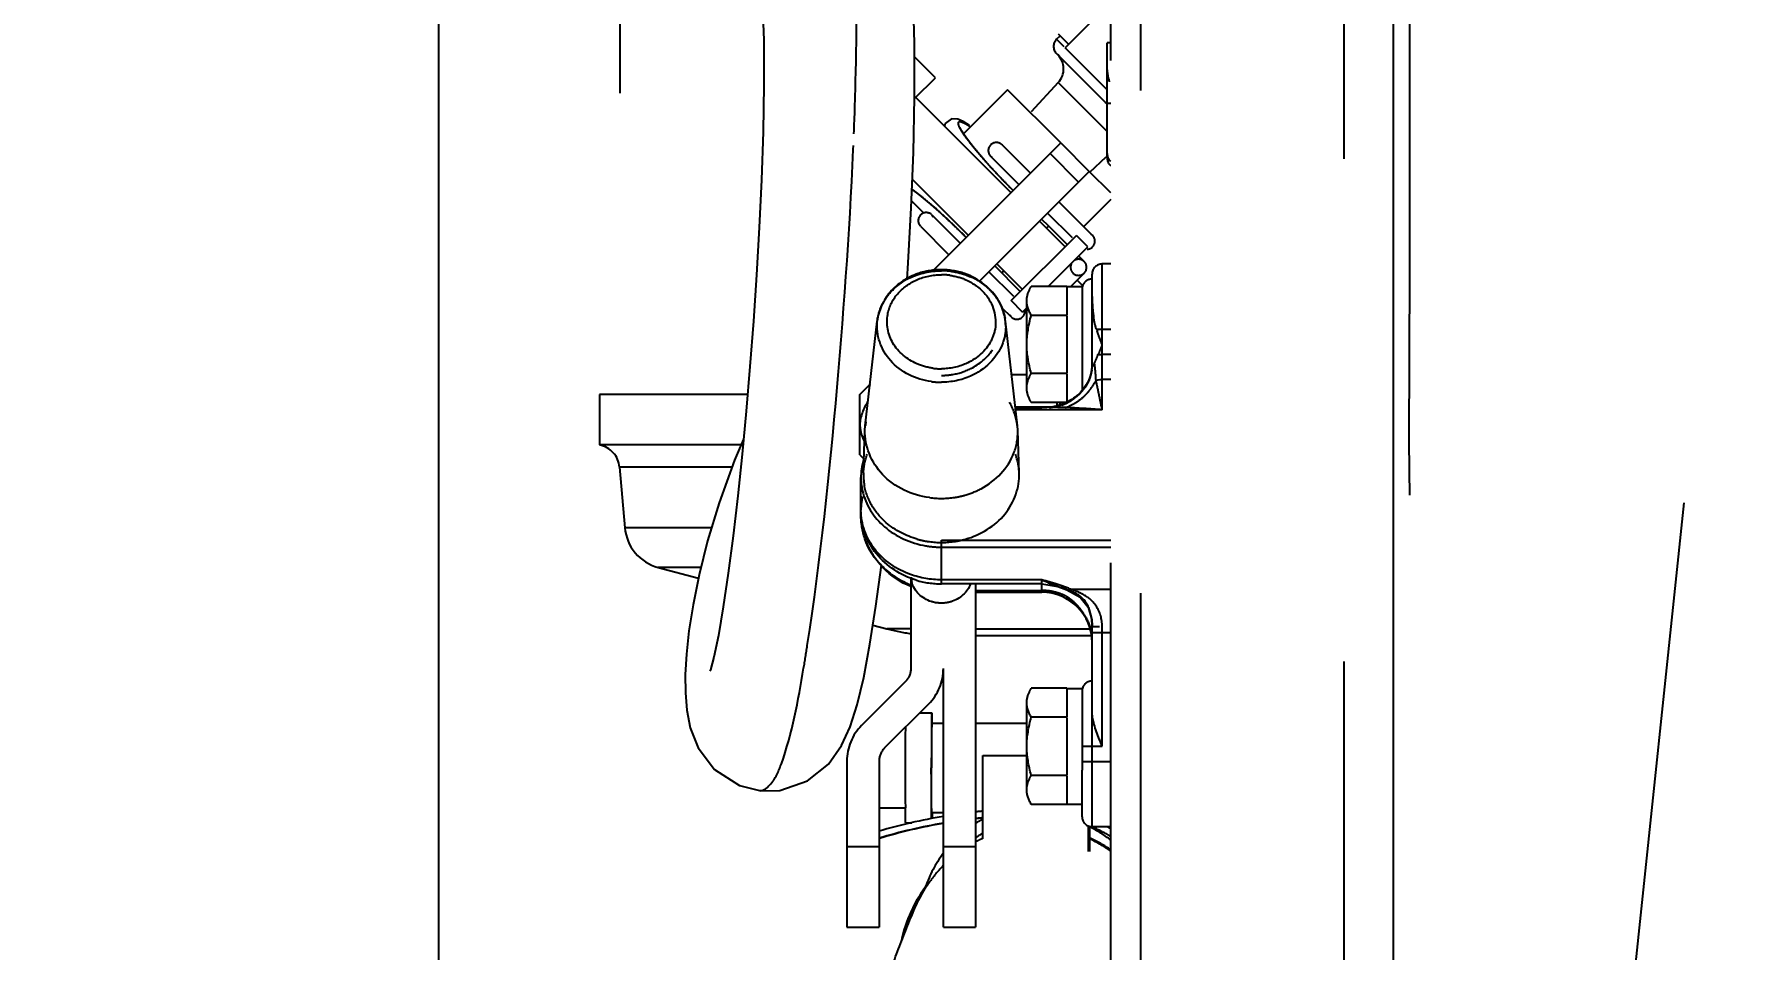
# Model space of a CAD drawing. Header units: millimetres. Extents: x 17886 to 18265, y -8727 to -7321.
# Drawn here: x 17945.317 to 17947.021, y -8145.405 to -8144.494 of the extents above; entities that cross this region are included whole.
import ezdxf

# ---------------------------------------------------------------- set-up
doc = ezdxf.new("R2010")
doc.units = ezdxf.units.MM
doc.linetypes.add('EPL_DASH', pattern=[1, 0.5, -0.5])
for name, color, linetype in [('09__AXIS', 7, 'Continuous'), ('09__COSM', 7, 'Continuous'), ('2620532_DKREDXF_CONTINUOUS_LINE', 7, 'Continuous'), ('2706792_BM03DXF_CONTINUOUS_LINE', 7, 'Continuous'), ('3884027_DKREDXF_CONTINUOUS_LINE', 7, 'Continuous'), ('5D1026_DKVG0DXF_CONTINUOUS_LINE', 7, 'Continuous')]:
    doc.layers.add(name, color=color, linetype=linetype)
doc.styles.add('KOTE ZA MONNTAZU', font='simplex.shx', dxfattribs={"width": 0.7, "oblique": 8, "height": 1.4})
doc.dimstyles.new('KOTE ZA MONTAZU u cm', dxfattribs={"dimscale": 0, "dimtxt": 1.4, "dimasz": 1.25, "dimexe": 0.2, "dimexo": 0.1, "dimgap": 0.3, "dimtad": 1, "dimlfac": 10, "dimzin": 12, "dimdsep": 46, "dimtxsty": 'KOTE ZA MONNTAZU', "dimcen": 1.25, "dimclrt": 1, "dimadec": 0, "dimazin": 0, "dimtfac": 1, "dimtmove": 0, "dimatfit": 3, "dimfxl": 1, "dimtolj": 2, "dimtzin": 0, "dimarcsym": 0})

# ---------------------------------------------------------------- blocks, each defined once
blk = doc.blocks.new('*D248')
at = {"color": 0, "lineweight": -2, "transparency": 16777216}
for p, q in [((17947.7327, -8140.7029), (17944.8106, -8140.7029)), ((17945.0106, -8141.3029), (17945.0106, -8150.6434)), ((17945.359, -8151.2434), (17944.8106, -8151.2434))]:
    blk.add_line(p, q, dxfattribs=at)
at = {"color": 0, "transparency": 16777216}
for points in [[(17944.9106, -8141.3029), (17945.1106, -8141.3029), (17945.0106, -8140.7029)], [(17944.9106, -8150.6434), (17945.1106, -8150.6434), (17945.0106, -8151.2434)]]:
    blk.add_solid(points, dxfattribs=at)
at = {"layer": 'Defpoints', "color": 0, "transparency": 16777216}
for p in [(17947.8327, -8140.7029), (17945.0106, -8151.2434), (17945.459, -8151.2434)]:
    blk.add_point(p, dxfattribs=at)
at = {"color": 1, "transparency": 16777216, "insert": (17944.5306, -8145.9732), "char_height": 1.4, "width": 6.923188, "attachment_point": 5, "rotation": 90, "style": 'KOTE ZA MONNTAZU'}
blk.add_mtext('\\A2;{\\H0.4x;105.41cm}', dxfattribs=at)

msp = doc.modelspace()

# ---------------------------------------------------------------- linework, layer by layer
at = {"color": 1}
msp.add_lwpolyline([(17950.71896, -8141.49366), (17945.71896, -8141.49366), (17945.71896, -8141.39346), (17950.71896, -8141.39346), (17950.71896, -8145.49343), (17945.71896, -8145.49343), (17945.71896, -8141.39346), (17945.71896, -8142.39343), (17950.71896, -8142.39343)], dxfattribs=at)
msp.add_lwpolyline([(17946.66896, -8142.39343), (17949.76896, -8142.39343), (17949.76896, -8147.54343), (17946.66896, -8147.54343)], close=True, dxfattribs=at)
at = {"layer": '09__AXIS', "color": 2, "linetype": 'EPL_DASH'}
msp.add_open_spline([(17945.98466, -8147.12843), (17946.4888, -8147.32665), (17946.88268, -8147.2349), (17946.47231, -8146.28161), (17946.73493, -8145.5981), (17946.68314, -8145.11145), (17946.68563, -8144.66197), (17946.68466, -8144.3951), (17946.68464, -8144.16176), (17946.68466, -8144.12843)], degree=3, knots=[0, 0, 0, 0, 0.1927419, 0.4304955, 0.6118392, 0.7858423, 0.8126121, 0.9732303, 1, 1, 1, 1], dxfattribs=at)
at = {"layer": '09__COSM', "color": 2, "linetype": 'EPL_DASH'}
msp.add_line((17946.80127, -8146.45206), (17947.1081, -8143.5328), dxfattribs=at)
at = {"layer": '2620532_DKREDXF_CONTINUOUS_LINE', "color": 7, "linetype": 'EPL_DASH'}
for radius, start, end in [(0.1225, 118.71106, 122.75197), (0.1105, 51.60492, 64.3264), (0.1105, 122.22882, 126.69965), (0.1225, 143.45553, 160.6976)]:
    msp.add_arc((17946.31896, -8145.38243), radius, start, end, dxfattribs=at)
at = {"layer": '2706792_BM03DXF_CONTINUOUS_LINE', "color": 7, "linetype": 'EPL_DASH'}
for centre, radius, start, end in [((17946.3129, -8145.41258), 0.12966, 114.61993, 117.56552), ((17946.31286, -8145.4125), 0.12956, 113.94942, 114.61966), ((17946.3127, -8145.41271), 0.12982, 54.73624, 66.32952), ((17946.31452, -8145.41266), 0.12977, 55.66365, 66.18316), ((17946.31347, -8145.41318), 0.13049, 135.1742, 142.13815), ((17946.31421, -8145.41375), 0.13142, 142.13971, 145.51597)]:
    msp.add_arc(centre, radius, start, end, dxfattribs=at)
msp.add_open_spline([(17946.11756, -8145.56315), (17946.12749, -8145.53594), (17946.14503, -8145.48799), (17946.16796, -8145.42642), (17946.18602, -8145.37854), (17946.1976, -8145.3514), (17946.20588, -8145.33934)], degree=3, knots=[0, 0, 0, 0, 0.3608907, 0.6363066, 0.8177601, 1, 1, 1, 1], dxfattribs=at)
at = {"layer": '3884027_DKREDXF_CONTINUOUS_LINE', "color": 6, "linetype": 'EPL_DASH'}
for p, q in [((17946.38746, -8147.51993), (17946.38746, -8141.06793)), ((17946.41746, -8147.54993), (17946.41746, -8141.06793)), ((17946.61946, -8141.11793), (17946.61946, -8147.49993)), ((17945.89896, -8144.05243), (17945.89896, -8144.85243)), ((17946.19235, -8144.50278), (17946.19068, -8144.45198)), ((17946.38746, -8144.46183), (17946.34204, -8144.50725)), ((17946.19241, -8144.55637), (17946.19235, -8144.50278)), ((17946.33356, -8144.49876), (17946.33709, -8144.49523)), ((17946.34558, -8144.50371), (17946.33568, -8144.49381)), ((17946.38396, -8144.61695), (17946.38396, -8144.50243)), ((17946.38746, -8144.50243), (17946.38396, -8144.50243)), ((17946.21316, -8144.53714), (17946.19236, -8144.51634)), ((17946.38396, -8144.54917), (17946.34204, -8144.50725)), ((17946.19275, -8144.55755), (17946.21316, -8144.53714)), ((17946.28477, -8144.54897), (17946.24089, -8144.59284)), ((17946.33526, -8144.5419), (17946.30825, -8144.57087)), ((17946.19115, -8144.61146), (17946.19241, -8144.55637)), ((17946.2883, -8144.6515), (17946.19355, -8144.55675)), ((17946.38352, -8144.56287), (17946.38243, -8144.56178)), ((17946.38396, -8144.56243), (17946.38746, -8144.56243)), ((17946.3378, -8144.602), (17946.21024, -8144.72957)), ((17946.27755, -8144.60259), (17946.27931, -8144.60392)), ((17946.27931, -8144.60392), (17946.3076, -8144.63221)), ((17946.3378, -8144.602), (17946.36608, -8144.63029)), ((17946.18896, -8144.66669), (17946.19115, -8144.61146)), ((17946.27068, -8144.62885), (17946.26124, -8144.61839)), ((17946.268, -8144.61523), (17946.29628, -8144.64352)), ((17946.26976, -8144.61656), (17946.268, -8144.61523)), ((17946.35548, -8144.64089), (17946.32719, -8144.61261)), ((17946.36668, -8144.63093), (17946.38289, -8144.61581)), ((17946.24588, -8144.69393), (17946.19009, -8144.63814)), ((17946.36608, -8144.63029), (17946.25652, -8144.73985)), ((17946.28144, -8144.64024), (17946.27068, -8144.62885)), ((17946.28895, -8144.6479), (17946.28144, -8144.64024)), ((17946.18969, -8144.64829), (17946.19051, -8144.64883)), ((17946.19051, -8144.64883), (17946.19701, -8144.65371)), ((17946.19701, -8144.65371), (17946.20491, -8144.66012)), ((17946.29042, -8144.64938), (17946.28895, -8144.6479)), ((17946.18606, -8144.72138), (17946.18896, -8144.66669)), ((17946.20152, -8144.67193), (17946.18924, -8144.65965)), ((17946.20491, -8144.66012), (17946.21409, -8144.66803)), ((17946.20961, -8144.67362), (17946.21094, -8144.67538)), ((17946.20961, -8144.67362), (17946.2379, -8144.70191)), ((17946.21409, -8144.66803), (17946.22436, -8144.67735)), ((17946.34932, -8144.69655), (17946.32457, -8144.6718)), ((17946.36944, -8144.69405), (17946.33588, -8144.66049)), ((17946.38746, -8144.6584), (17946.36041, -8144.68545)), ((17946.1983, -8144.68494), (17946.19697, -8144.68318)), ((17946.1983, -8144.68494), (17946.22658, -8144.71322)), ((17946.22436, -8144.67735), (17946.23545, -8144.68787)), ((17946.23545, -8144.68787), (17946.24233, -8144.69463)), ((17946.34204, -8144.70524), (17946.31659, -8144.67978)), ((17946.32366, -8144.68685), (17946.32578, -8144.68473)), ((17946.34416, -8144.70312), (17946.32578, -8144.68473)), ((17946.24375, -8144.69605), (17946.24233, -8144.69463)), ((17946.28839, -8144.75889), (17946.35327, -8144.69401)), ((17946.32581, -8144.74409), (17946.36458, -8144.70533)), ((17946.36458, -8144.70533), (17946.35327, -8144.69401)), ((17946.36771, -8144.69275), (17946.36947, -8144.69408)), ((17946.18501, -8144.73788), (17946.18606, -8144.72138)), ((17946.29749, -8144.74979), (17946.27204, -8144.72433)), ((17946.29962, -8144.74767), (17946.27416, -8144.72221)), ((17946.36113, -8144.72009), (17946.35548, -8144.71443)), ((17946.37896, -8144.78743), (17946.37896, -8144.72243)), ((17946.38746, -8144.72243), (17946.37896, -8144.72243)), ((17946.29093, -8144.75494), (17946.26618, -8144.73019)), ((17946.28123, -8144.72928), (17946.27911, -8144.7314)), ((17946.34739, -8144.74515), (17946.36113, -8144.7314)), ((17946.35406, -8144.73847), (17946.35974, -8144.74415)), ((17946.36896, -8144.8261), (17946.36896, -8144.73243)), ((17946.2997, -8144.77021), (17946.28839, -8144.75889)), ((17946.30396, -8144.84898), (17946.30396, -8144.75913)), ((17946.34396, -8144.7447), (17946.30843, -8144.7447)), ((17946.34396, -8144.74493), (17946.35896, -8144.74493)), ((17946.28843, -8144.77507), (17946.27961, -8144.76625)), ((17946.28845, -8144.77509), (17946.28712, -8144.77333)), ((17946.2997, -8144.77021), (17946.30396, -8144.76595)), ((17946.34396, -8144.77356), (17946.30843, -8144.77356)), ((17946.14333, -8144.88345), (17946.15524, -8144.77919)), ((17946.29459, -8144.88345), (17946.28269, -8144.77919)), ((17946.37896, -8144.78743), (17946.38746, -8144.78743)), ((17946.36863, -8144.82783), (17946.36853, -8144.82848)), ((17946.36855, -8144.82847), (17946.36863, -8144.82783)), ((17946.37896, -8144.83734), (17946.37896, -8144.81234)), ((17946.38746, -8144.81234), (17946.37896, -8144.81234)), ((17946.13796, -8144.85243), (17946.14796, -8144.84243)), ((17946.14796, -8144.84243), (17946.14796, -8144.8429)), ((17946.28877, -8144.83243), (17946.30396, -8144.83243)), ((17946.34396, -8144.8313), (17946.30843, -8144.8313)), ((17946.36181, -8144.84474), (17946.36036, -8144.8467)), ((17946.36317, -8144.84267), (17946.36181, -8144.84474)), ((17946.38746, -8144.83734), (17946.37896, -8144.83734)), ((17945.87896, -8144.85243), (17945.87896, -8144.90243)), ((17946.02613, -8144.85243), (17945.87897, -8144.85243)), ((17946.13796, -8144.91243), (17946.13796, -8144.85243)), ((17946.34396, -8144.86017), (17946.30843, -8144.86017)), ((17946.33696, -8144.86017), (17946.33696, -8144.86334)), ((17946.34317, -8144.86033), (17946.34137, -8144.86114)), ((17946.32679, -8144.86498), (17946.29248, -8144.86498)), ((17946.31898, -8144.86565), (17946.29256, -8144.86565)), ((17946.37896, -8144.86748), (17946.29277, -8144.86748)), ((17946.3267, -8144.86494), (17946.32607, -8144.86499)), ((17946.32607, -8144.86499), (17946.32679, -8144.86498)), ((17946.32822, -8144.86477), (17946.3267, -8144.86494)), ((17946.1415, -8144.93038), (17946.143, -8144.88792)), ((17946.143, -8144.88792), (17946.14333, -8144.88345)), ((17946.29493, -8144.88792), (17946.29459, -8144.88345)), ((17946.29643, -8144.93038), (17946.29493, -8144.88792)), ((17946.0197, -8144.90243), (17945.87896, -8144.90243)), ((17946.13796, -8144.91243), (17946.14199, -8144.91646)), ((17945.89887, -8144.92475), (17945.90413, -8144.98494)), ((17946.0107, -8144.92475), (17945.89887, -8144.92475)), ((17946.13896, -8144.97217), (17946.13896, -8144.93493)), ((17945.99044, -8144.98494), (17945.90413, -8144.98494)), ((17946.21896, -8145.04073), (17946.21896, -8144.99738)), ((17946.21896, -8144.99738), (17946.38746, -8144.99738)), ((17946.21896, -8145.00421), (17946.38746, -8145.00421)), ((17945.93732, -8145.02449), (17945.97727, -8145.03519)), ((17945.9798, -8145.02449), (17945.93732, -8145.02449)), ((17946.16158, -8145.02449), (17946.15901, -8145.02449)), ((17946.18896, -8145.12498), (17946.18896, -8145.03395)), ((17946.31896, -8145.03671), (17946.21896, -8145.03671)), ((17946.31896, -8145.04073), (17946.21896, -8145.04073)), ((17946.25296, -8145.04073), (17946.25296, -8145.38243)), ((17946.25296, -8145.04735), (17946.31896, -8145.04735)), ((17946.25296, -8145.04916), (17946.31896, -8145.04916)), ((17946.31896, -8145.04916), (17946.31896, -8145.03671)), ((17946.32004, -8145.03702), (17946.31896, -8145.03671)), ((17946.31896, -8145.04073), (17946.33486, -8145.04333)), ((17946.32293, -8145.03786), (17946.32004, -8145.03702)), ((17946.33478, -8145.0433), (17946.34378, -8145.04657)), ((17946.33482, -8145.04331), (17946.33478, -8145.0433)), ((17946.34273, -8145.04586), (17946.34378, -8145.04657)), ((17946.34378, -8145.04657), (17946.3571, -8145.05398)), ((17946.34748, -8145.04594), (17946.38746, -8145.04594)), ((17946.35774, -8145.05477), (17946.35302, -8145.0514)), ((17946.3571, -8145.05398), (17946.36517, -8145.06406)), ((17946.36517, -8145.06406), (17946.36865, -8145.07655)), ((17946.15093, -8145.08173), (17946.16476, -8145.08543)), ((17946.36865, -8145.07655), (17946.36896, -8145.08222)), ((17946.36896, -8145.28243), (17946.36896, -8145.08222)), ((17946.37896, -8145.20243), (17946.37896, -8145.08352)), ((17946.18896, -8145.08543), (17946.16476, -8145.08543)), ((17946.25296, -8145.08543), (17946.36707, -8145.08543)), ((17946.36763, -8145.09243), (17946.25296, -8145.09243)), ((17946.36896, -8145.08924), (17946.38746, -8145.08924)), ((17946.13527, -8145.16117), (17946.14176, -8145.13392)), ((17946.22096, -8145.38243), (17946.22096, -8145.12498)), ((17946.13961, -8145.18179), (17946.18369, -8145.1377)), ((17946.34396, -8145.1447), (17946.30843, -8145.1447)), ((17946.34396, -8145.14493), (17946.35896, -8145.14493)), ((17946.20632, -8145.16033), (17946.16223, -8145.20441)), ((17946.30396, -8145.24898), (17946.30396, -8145.15913)), ((17946.34396, -8145.17356), (17946.30843, -8145.17356)), ((17946.10654, -8145.22019), (17946.11965, -8145.20173)), ((17946.35896, -8145.20243), (17946.37896, -8145.20243)), ((17946.12496, -8145.21714), (17946.12496, -8145.38243)), ((17946.15696, -8145.21714), (17946.15696, -8145.38243)), ((17946.35896, -8145.21743), (17946.38746, -8145.21743)), ((17946.34396, -8145.2313), (17946.30843, -8145.2313)), ((17946.35896, -8145.27243), (17946.35896, -8145.22624)), ((17946.03795, -8145.24648), (17946.03797, -8145.24648)), ((17946.34396, -8145.26017), (17946.30843, -8145.26017)), ((17946.34396, -8145.25993), (17946.35896, -8145.25993)), ((17946.38746, -8145.28243), (17946.36896, -8145.28243)), ((17946.15696, -8145.30243), (17946.12496, -8145.30243)), ((17946.25296, -8145.30243), (17946.22096, -8145.30243)), ((17946.12496, -8145.38243), (17946.15696, -8145.38243)), ((17946.22096, -8145.38243), (17946.25296, -8145.38243))]:
    msp.add_line(p, q, dxfattribs=at)
at = {"layer": '3884027_DKREDXF_CONTINUOUS_LINE', "color": 7, "linetype": 'EPL_DASH'}
for p, q in [((17946.33356, -8144.49876), (17946.34066, -8144.50587)), ((17946.33358, -8144.49879), (17946.33356, -8144.49876)), ((17946.33359, -8144.49879), (17946.33356, -8144.49877)), ((17946.33356, -8144.51291), (17946.38243, -8144.56178)), ((17946.33365, -8144.513), (17946.33356, -8144.51291)), ((17946.3378, -8144.602), (17946.28477, -8144.54897)), ((17946.38419, -8144.59083), (17946.33526, -8144.5419)), ((17946.38385, -8144.59049), (17946.37633, -8144.58297)), ((17946.38746, -8144.65166), (17946.36608, -8144.63029)), ((17946.32578, -8144.68473), (17946.31871, -8144.67766)), ((17946.34396, -8144.74493), (17946.34396, -8144.77333)), ((17946.35896, -8144.74493), (17946.35896, -8144.8487)), ((17946.34396, -8144.77404), (17946.34396, -8144.83083)), ((17946.3733, -8144.78743), (17946.37896, -8144.78743)), ((17946.37896, -8144.81234), (17946.37896, -8144.78743)), ((17946.37514, -8144.81234), (17946.37896, -8144.81234)), ((17946.34396, -8144.83154), (17946.34396, -8144.85993)), ((17946.3768, -8144.83745), (17946.37896, -8144.83734)), ((17946.37896, -8144.86748), (17946.37896, -8144.83734)), ((17946.33396, -8144.86017), (17946.33396, -8144.86417)), ((17946.34396, -8145.14493), (17946.34396, -8145.17333)), ((17946.35896, -8145.14493), (17946.35896, -8145.22624)), ((17946.34396, -8145.17404), (17946.34396, -8145.23083)), ((17946.34396, -8145.23154), (17946.34396, -8145.25993))]:
    msp.add_line(p, q, dxfattribs=at)
at = {"layer": '3884027_DKREDXF_CONTINUOUS_LINE', "color": 6, "linetype": 'EPL_DASH'}
for points in [[(17946.04079, -8144.45815), (17946.04225, -8144.49953), (17946.04252, -8144.54417), (17946.0417, -8144.59103), (17946.04005, -8144.63861), (17946.0378, -8144.68612), (17946.03507, -8144.73309), (17946.03195, -8144.7793), (17946.0285, -8144.82454), (17946.02475, -8144.86873), (17946.0207, -8144.91173), (17946.01638, -8144.95328), (17946.0118, -8144.99301), (17946.00699, -8145.03015), (17946.00206, -8145.06366), (17945.99713, -8145.09218), (17945.9926, -8145.11372), (17945.98916, -8145.12638), (17945.98871, -8145.12776)], [(17946.24688, -8144.58463), (17946.24053, -8144.58069), (17946.23523, -8144.57835), (17946.22912, -8144.57789), (17946.22271, -8144.58259), (17946.22224, -8144.58544)], [(17946.23749, -8144.58655), (17946.23754, -8144.58684), (17946.23748, -8144.58709)], [(17946.24233, -8144.59487), (17946.23925, -8144.59011), (17946.23773, -8144.58719), (17946.23749, -8144.58655)], [(17946.26124, -8144.61839), (17946.25333, -8144.60913), (17946.24701, -8144.60125), (17946.24233, -8144.59487)], [(17946.36853, -8144.82848), (17946.36804, -8144.831), (17946.36739, -8144.83343)], [(17946.36863, -8144.82783), (17946.36872, -8144.82723), (17946.36896, -8144.8261)], [(17946.36896, -8144.8261), (17946.36912, -8144.82551), (17946.36932, -8144.82492), (17946.36953, -8144.82438), (17946.36975, -8144.82391), (17946.36998, -8144.8235), (17946.37023, -8144.82313), (17946.3705, -8144.82277), (17946.37076, -8144.8224), (17946.37099, -8144.82201), (17946.37119, -8144.82161), (17946.37136, -8144.8212)], [(17946.36557, -8144.83819), (17946.36443, -8144.84048), (17946.36317, -8144.84267)], [(17946.36739, -8144.83343), (17946.36656, -8144.83583), (17946.36557, -8144.83819)], [(17946.33783, -8144.8625), (17946.33611, -8144.86305), (17946.33443, -8144.86353), (17946.3328, -8144.86394)], [(17946.34137, -8144.86114), (17946.33958, -8144.86186), (17946.33783, -8144.8625)], [(17946.34681, -8144.85841), (17946.34499, -8144.85942), (17946.34317, -8144.86033)], [(17946.35041, -8144.85611), (17946.34862, -8144.85731), (17946.34681, -8144.85841)], [(17946.35391, -8144.85341), (17946.35218, -8144.85481), (17946.35041, -8144.85611)], [(17946.36036, -8144.8467), (17946.35884, -8144.84854), (17946.35725, -8144.85027), (17946.3556, -8144.8519), (17946.35391, -8144.85341)], [(17946.3328, -8144.86394), (17946.33127, -8144.86427), (17946.32976, -8144.86454), (17946.32822, -8144.86477)], [(17946.02211, -8144.89676), (17946.01326, -8144.91762), (17945.99803, -8144.95996), (17945.98648, -8144.99799), (17945.97796, -8145.03177), (17945.97192, -8145.06149), (17945.96785, -8145.08762), (17945.96537, -8145.11068), (17945.96424, -8145.13109), (17945.96432, -8145.14936), (17945.96572, -8145.1664), (17945.96915, -8145.18388), (17945.97699, -8145.20395), (17945.99325, -8145.22544), (17946.01809, -8145.2414), (17946.03804, -8145.24649)], [(17946.14176, -8145.13392), (17946.14795, -8145.1009), (17946.15384, -8145.06304), (17946.15931, -8145.02228)], [(17946.11965, -8145.20173), (17946.12824, -8145.18298), (17946.13527, -8145.16117)], [(17946.03885, -8145.24658), (17946.05821, -8145.24623), (17946.08566, -8145.2369), (17946.10654, -8145.22019)]]:
    msp.add_lwpolyline(points, dxfattribs=at)
at = {"layer": '3884027_DKREDXF_CONTINUOUS_LINE', "color": 7, "linetype": 'EPL_DASH'}
msp.add_lwpolyline([(17946.37287, -8144.83837), (17946.37473, -8144.8378), (17946.3768, -8144.83745)], dxfattribs=at)
at = {"layer": '3884027_DKREDXF_CONTINUOUS_LINE', "color": 6, "linetype": 'EPL_DASH'}
for centre, radius, start, end in [((17946.34063, -8144.50584), 0.01, 134.99843, 224.97797), ((17946.32063, -8144.52826), 0.02, 316.99869, 45.00847), ((17942.90521, -8144.46274), 3.22942, 357.69119, 358.62157), ((17946.53387, -8144.37657), 0.36441, 218.99367, 220.59125), ((17946.27366, -8144.60958), 0.008, 60.8395, 225), ((17946.63168, -8144.29298), 0.49307, 220.5723, 221.87754), ((17946.70822, -8144.22462), 0.59569, 221.85866, 222.65988), ((17946.74673, -8144.18924), 0.64799, 222.65227, 222.982), ((17946.78501, -8144.15345), 0.70039, 222.98953, 224.02202), ((17946.81951, -8144.12022), 0.74829, 224.01572, 224.84372), ((17945.97094, -8144.93949), 0.36441, 49.40875, 51.00633), ((17946.20395, -8144.67928), 0.008, 45, 209.1605), ((17945.88735, -8145.0373), 0.49307, 48.12246, 49.4277), ((17945.80878, -8145.12512), 0.61091, 47.00272, 48.13372), ((17945.74783, -8145.19063), 0.70039, 45.97798, 47.01047), ((17945.71456, -8145.22518), 0.74835, 45.14974, 45.98426), ((17946.36381, -8144.69973), 0.008, 272.22808, 45), ((17946.35548, -8144.72575), 0.008, 153, 171.2205), ((17946.35548, -8144.72575), 0.008, 225, 45), ((17946.35548, -8144.72575), 0.008, 94.09091, 117), ((17946.37896, -8144.73243), 0.01, 90, 180), ((17946.21452, -8144.79266), 0.06243, 122.79063, 131.03138), ((17946.2164, -8144.79557), 0.0659, 115.94865, 122.79688), ((17946.21896, -8144.80301), 0.07382, 82.22569, 90.0004), ((17946.21896, -8144.79543), 0.06231, 82.22971, 90.00048), ((17946.22066, -8144.79728), 0.06782, 64.1641, 66.22472), ((17946.2215, -8144.7956), 0.06594, 57.21349, 64.18852), ((17946.2234, -8144.79267), 0.06245, 49.01775, 57.21823), ((17946.36896, -8144.74743), 0.01, 90, 166.00481), ((17946.20763, -8144.78637), 0.05305, 147.46782, 151.21838), ((17946.22594, -8144.78974), 0.05857, 40.07132, 49.0128), ((17946.22851, -8144.78754), 0.05519, 32.53382, 40.04144), ((17946.2303, -8144.78637), 0.05305, 28.76563, 32.50681), ((17946.50681, -8144.75498), 0.13784, 179.97799, 185.69096), ((17946.23275, -8144.7849), 0.05026, 6.52101, 10.24996), ((17946.23462, -8144.78468), 0.04838, 6.51401, 9.4952), ((17946.29411, -8144.76943), 0.008, 225, 8.85419), ((17946.49777, -8144.75583), 0.12877, 185.71643, 188.70398), ((17946.23488, -8144.78465), 0.04811, 0.00433, 6.51734), ((17946.21896, -8144.76443), 0.06231, 262.22971, 270.00048), ((17946.30331, -8144.83216), 0.06893, 6.80748, 9.15332), ((17946.21896, -8144.76628), 0.07382, 262.2257, 270.00041), ((17946.31439, -8144.80682), 0.06645, 321.98731, 331.65097), ((17946.32158, -8144.81292), 0.057, 311.5167, 316.22666), ((17946.31846, -8144.80994), 0.06132, 316.23693, 321.94959), ((17946.20041, -8144.88997), 0.05745, 169.63448, 173.48542), ((17946.23751, -8144.88997), 0.05745, 6.51458, 10.36552), ((17946.32671, -8145.13394), 0.26896, 89.1112, 89.98322), ((17946.32429, -8145.35127), 0.4863, 87.86364, 89.22315), ((17946.33187, -8144.82927), 0.03755, 286.30411, 291.59193), ((17945.87396, -8144.92693), 0.025, 5, 78.46304), ((17946.19404, -8144.87388), 0.05758, 204.15223, 206.52316), ((17946.19897, -8144.93493), 0.06001, 175.41046, 179.99738), ((17946.20065, -8144.93494), 0.06169, 168.77389, 179.99369), ((17946.19957, -8144.93499), 0.06061, 167.92786, 175.40231), ((17946.20098, -8144.93503), 0.06202, 164.53649, 168.74852), ((17946.20033, -8144.93516), 0.06139, 162.95454, 167.92254), ((17946.19954, -8144.93489), 0.06057, 180.04327, 192.93897), ((17946.19954, -8144.96747), 0.06057, 167.06307, 179.95898), ((17946.21896, -8144.86814), 0.08761, 262.20136, 277.79864), ((17946.21919, -8144.86976), 0.08597, 277.79545, 285.69511), ((17946.2095, -8144.97217), 0.07054, 177.61307, 179.99931), ((17946.20998, -8144.97214), 0.07101, 180.02375, 191.9435), ((17945.94896, -8144.98102), 0.045, 185, 255), ((17946.21032, -8144.97205), 0.07137, 191.95659, 196.48318), ((17946.21101, -8144.97185), 0.07209, 196.48322, 201.86688), ((17946.2124, -8144.97123), 0.07361, 201.91005, 213.41454), ((17946.21463, -8144.96968), 0.07632, 213.46491, 226.46729), ((17946.21896, -8144.91207), 0.09214, 260.25217, 270.00076), ((17946.21161, -8145.03393), 0.02265, 180.04145, 192.97455), ((17946.21899, -8144.95324), 0.0875, 253.2879, 269.9842), ((17946.36509, -8144.94795), 0.10003, 242.54136, 243.56983), ((17946.31896, -8145.09916), 0.05, 0, 90), ((17946.42169, -8144.78256), 0.27484, 251.57304, 252.29091), ((17946.31299, -8145.13812), 0.09694, 71.42232, 72.13597), ((17946.3121, -8145.10204), 0.058, 47.17873, 56.08549), ((17946.31261, -8145.10147), 0.05723, 44.01753, 47.1695), ((17946.31338, -8145.10074), 0.05617, 37.86776, 44.02831), ((17946.31457, -8145.09983), 0.05467, 28.71569, 37.87133), ((17946.37242, -8145.04368), 0.03964, 273.52146, 275.46694), ((17946.21794, -8144.88693), 0.2055, 255, 261.82704), ((17944.19852, -8144.81012), 1.90956, 350.51645, 351.20509), ((17946.17096, -8145.12498), 0.018, 315, 0), ((17946.36896, -8145.14743), 0.01, 90, 180), ((17946.17496, -8145.21714), 0.05, 135, 180), ((17946.17496, -8145.21714), 0.018, 135, 180), ((17946.36896, -8145.27243), 0.01, 180, 270)]:
    msp.add_arc(centre, radius, start, end, dxfattribs=at)
at = {"layer": '3884027_DKREDXF_CONTINUOUS_LINE', "color": 7, "linetype": 'EPL_DASH'}
for centre, radius, start, end in [((17946.35548, -8144.72575), 0.008, 171.2205, 225), ((17946.35548, -8144.72575), 0.008, 45, 94.09091), ((17946.42033, -8144.77573), 0.04819, 194.39144, 196.38683), ((17946.73765, -8144.94753), 0.38689, 159.03403, 159.54789), ((17946.792, -8144.96835), 0.4451, 158.57777, 159.03415), ((17946.85994, -8144.995), 0.51808, 158.18748, 158.5781), ((17946.33107, -8144.82284), 0.03791, 342.68174, 351.44876), ((17946.21896, -8144.7656), 0.06773, 269.99946, 278.66629), ((17946.32687, -8144.82067), 0.04266, 319.22674, 325.02179), ((17946.3261, -8144.82059), 0.0435, 319.49915, 324.95266), ((17946.32783, -8144.82136), 0.04148, 325.03242, 328.87675), ((17946.32889, -8144.82198), 0.04025, 328.86424, 335.07207), ((17946.32973, -8144.82239), 0.03932, 335.08979, 337.99856), ((17946.32972, -8144.82268), 0.0393, 337.75762, 340.793), ((17946.33021, -8144.82258), 0.0388, 337.99442, 342.69537), ((17946.33, -8144.82278), 0.039, 340.79357, 343.17774), ((17946.33072, -8144.82298), 0.03825, 343.15847, 351.05483), ((17945.3932, -8145.05536), 1.00341, 11.92773, 12.48924), ((17946.32039, -8144.81162), 0.05394, 287.76469, 290.16965), ((17946.32037, -8144.81348), 0.05269, 290.58354, 301.38852), ((17946.32061, -8144.81222), 0.0533, 290.17011, 292.55617), ((17946.32112, -8144.81341), 0.052, 292.54063, 298.22708), ((17946.32193, -8144.81494), 0.05028, 298.24156, 301.14814), ((17946.32245, -8144.8158), 0.04927, 301.14616, 304.64332), ((17946.32316, -8144.81683), 0.04802, 304.64228, 308.16777), ((17946.32415, -8144.81808), 0.04642, 308.16155, 312.73334), ((17946.32462, -8144.81932), 0.04545, 312.85715, 319.4934), ((17946.32533, -8144.81934), 0.0447, 312.72156, 319.22184), ((17944.74367, -8145.19294), 1.66735, 11.59452, 11.9401), ((17944.1119, -8145.32297), 2.31237, 11.36039, 11.60447), ((17946.31972, -8144.80902), 0.05662, 277.12759, 279.64118), ((17946.31979, -8144.80948), 0.05616, 279.64187, 282.50568), ((17946.32, -8144.81037), 0.05525, 282.49654, 287.75492), ((17946.19954, -8144.93243), 0.05807, 177.97523, 179.99959), ((17946.19994, -8144.93241), 0.05848, 180.02113, 190.36407), ((17946.21873, -8144.91186), 0.08767, 254.30489, 262.20455), ((17946.21896, -8144.91021), 0.08934, 262.20136, 277.79864), ((17946.21919, -8144.91186), 0.08767, 277.79545, 285.69511), ((17946.31896, -8145.10058), 0.05323, 80.40144, 89.9935), ((17946.31906, -8145.09993), 0.05258, 70.7187, 80.39541), ((17946.31938, -8145.09899), 0.05159, 60.916, 70.71095), ((17946.17096, -8145.12498), 0.05, 315, 0)]:
    msp.add_arc(centre, radius, start, end, dxfattribs=at)
at = {"layer": '3884027_DKREDXF_CONTINUOUS_LINE', "color": 6, "linetype": 'EPL_DASH'}
for points, knots in [([(17946.1337, -8144.54042), (17946.13493, -8144.48846), (17946.13634, -8144.39981), (17946.11792, -8144.29922), (17946.10716, -8144.23746), (17946.10082, -8144.19737), (17946.08558, -8144.15594), (17946.08017, -8144.12461), (17946.08017, -8144.10716)], [0, 0, 0, 0, 0.3558882, 0.6036457, 0.698207, 0.78558, 0.880552, 1, 1, 1, 1]), ([(17946.23736, -8144.58698), (17946.23644, -8144.58519), (17946.23422, -8144.57837), (17946.24097, -8144.58172), (17946.24298, -8144.58283)], [0, 0, 0, 0, 0.4665927, 1, 1, 1, 1]), ([(17946.2409, -8144.59285), (17946.2402, -8144.59182), (17946.23896, -8144.58989), (17946.23783, -8144.58791), (17946.23736, -8144.58698)], [0, 0, 0, 0, 0.546492, 1, 1, 1, 1]), ([(17946.24298, -8144.58283), (17946.24376, -8144.58326), (17946.24542, -8144.58423), (17946.24704, -8144.58528), (17946.2479, -8144.58586)], [0, 0, 0, 0, 0.4636424, 1, 1, 1, 1]), ([(17946.08563, -8145.10209), (17946.09884, -8145.01688), (17946.11659, -8144.84716), (17946.12865, -8144.67704), (17946.13201, -8144.59284)], [0, 0, 0, 0, 0.5057381, 1, 1, 1, 1]), ([(17946.1958, -8144.73195), (17946.18533, -8144.73554), (17946.1661, -8144.74771), (17946.15643, -8144.76872), (17946.15524, -8144.77919)], [0, 0, 0, 0, 0.5124748, 1, 1, 1, 1]), ([(17946.30683, -8144.74772), (17946.30707, -8144.74721), (17946.30759, -8144.74619), (17946.30814, -8144.74519), (17946.30843, -8144.7447)], [0, 0, 0, 0, 0.4966017, 1, 1, 1, 1]), ([(17946.19446, -8144.82165), (17946.18492, -8144.81745), (17946.168, -8144.80389), (17946.16383, -8144.78213), (17946.16558, -8144.7726)], [0, 0, 0, 0, 0.5182614, 1, 1, 1, 1]), ([(17946.20898, -8144.83943), (17946.19387, -8144.83736), (17946.16475, -8144.82416), (17946.15367, -8144.79292), (17946.15524, -8144.77919)], [0, 0, 0, 0, 0.5244139, 1, 1, 1, 1]), ([(17946.37136, -8144.8212), (17946.37157, -8144.82067), (17946.37202, -8144.81962), (17946.3725, -8144.81858), (17946.37274, -8144.81806)], [0, 0, 0, 0, 0.4983384, 1, 1, 1, 1]), ([(17946.37213, -8144.82773), (17946.37208, -8144.8271), (17946.37196, -8144.82586), (17946.37182, -8144.82461), (17946.37175, -8144.82399)], [0, 0, 0, 0, 0.4986326, 1, 1, 1, 1]), ([(17946.37274, -8144.81806), (17946.37316, -8144.81713), (17946.374, -8144.81526), (17946.37463, -8144.81328), (17946.37484, -8144.81227)], [0, 0, 0, 0, 0.4950292, 1, 1, 1, 1]), ([(17946.30683, -8144.83432), (17946.30707, -8144.83381), (17946.30759, -8144.83279), (17946.30814, -8144.8318), (17946.30843, -8144.8313)], [0, 0, 0, 0, 0.4966017, 1, 1, 1, 1]), ([(17946.30843, -8144.86017), (17946.30814, -8144.85967), (17946.30759, -8144.85867), (17946.30707, -8144.85766), (17946.30683, -8144.85715)], [0, 0, 0, 0, 0.5035029, 1, 1, 1, 1]), ([(17946.35111, -8144.86156), (17946.35023, -8144.86207), (17946.34846, -8144.863), (17946.34661, -8144.86381), (17946.34569, -8144.86418)], [0, 0, 0, 0, 0.505844, 1, 1, 1, 1]), ([(17946.326, -8144.86498), (17946.32422, -8144.86499), (17946.32236, -8144.86533), (17946.31917, -8144.8651), (17946.31898, -8144.86565)], [0, 0, 0, 0, 0.7542253, 1, 1, 1, 1]), ([(17946.13954, -8144.89228), (17946.13981, -8144.89316), (17946.14042, -8144.8949), (17946.14112, -8144.8966), (17946.1415, -8144.89744)], [0, 0, 0, 0, 0.5002505, 1, 1, 1, 1]), ([(17946.20707, -8144.95494), (17946.18989, -8144.95258), (17946.15691, -8144.93802), (17946.14244, -8144.90368), (17946.143, -8144.88792)], [0, 0, 0, 0, 0.5237191, 1, 1, 1, 1]), ([(17946.24245, -8144.95253), (17946.24805, -8144.95095), (17946.26852, -8144.943), (17946.28558, -8144.92537), (17946.29124, -8144.91027)], [0, 0, 0, 0, 0.265281, 1, 1, 1, 1]), ([(17946.1405, -8144.94845), (17946.14361, -8144.96199), (17946.1605, -8144.98822), (17946.18853, -8145.00033), (17946.20336, -8145.00288)], [0, 0, 0, 0, 0.4801268, 1, 1, 1, 1]), ([(17946.19383, -8145.03704), (17946.17871, -8145.03248), (17946.15054, -8145.01467), (17946.13896, -8144.98278), (17946.13896, -8144.96743)], [0, 0, 0, 0, 0.5070469, 1, 1, 1, 1]), ([(17946.18835, -8145.03144), (17946.17453, -8145.02648), (17946.1495, -8145.00985), (17946.13896, -8144.98103), (17946.13896, -8144.96743)], [0, 0, 0, 0, 0.5192342, 1, 1, 1, 1]), ([(17946.21896, -8145.05993), (17946.21556, -8145.05993), (17946.20311, -8145.05833), (17946.19158, -8145.04791), (17946.18954, -8145.03901)], [0, 0, 0, 0, 0.2718073, 1, 1, 1, 1]), ([(17946.24791, -8145.04076), (17946.24529, -8145.04912), (17946.23411, -8145.05844), (17946.2222, -8145.05993), (17946.21896, -8145.05993)], [0, 0, 0, 0, 0.7301638, 1, 1, 1, 1]), ([(17946.34273, -8145.04586), (17946.34196, -8145.04561), (17946.34041, -8145.04512), (17946.33887, -8145.04463), (17946.33809, -8145.04438)], [0, 0, 0, 0, 0.4981417, 1, 1, 1, 1]), ([(17946.34379, -8145.04654), (17946.34409, -8145.04665), (17946.34473, -8145.04678), (17946.34539, -8145.04673), (17946.34571, -8145.04666)], [0, 0, 0, 0, 0.484098, 1, 1, 1, 1]), ([(17946.34571, -8145.04666), (17946.34602, -8145.0466), (17946.34663, -8145.04641), (17946.3472, -8145.04612), (17946.34748, -8145.04594)], [0, 0, 0, 0, 0.4806973, 1, 1, 1, 1]), ([(17946.36847, -8145.07502), (17946.36757, -8145.06851), (17946.36313, -8145.05611), (17946.35211, -8145.04935), (17946.34683, -8145.04731)], [0, 0, 0, 0, 0.5373553, 1, 1, 1, 1]), ([(17946.36896, -8145.08238), (17946.36896, -8145.08287), (17946.3718, -8145.08333), (17946.37332, -8145.08334), (17946.37485, -8145.08325)], [0, 0, 0, 0, 0.242931, 1, 1, 1, 1]), ([(17946.03797, -8145.24648), (17946.04185, -8145.24691), (17946.05269, -8145.23808), (17946.0692, -8145.19772), (17946.07661, -8145.15686), (17946.08199, -8145.12475)], [0, 0, 0, 0, 0.0877106, 0.2677327, 1, 1, 1, 1]), ([(17946.30683, -8145.14772), (17946.30707, -8145.14721), (17946.30759, -8145.14619), (17946.30814, -8145.14519), (17946.30843, -8145.1447)], [0, 0, 0, 0, 0.4966017, 1, 1, 1, 1]), ([(17946.3694, -8145.17306), (17946.36927, -8145.17217), (17946.36905, -8145.17042), (17946.36896, -8145.16866), (17946.36896, -8145.16779)], [0, 0, 0, 0, 0.5076674, 1, 1, 1, 1]), ([(17946.30683, -8145.23432), (17946.30707, -8145.23381), (17946.30759, -8145.23279), (17946.30814, -8145.2318), (17946.30843, -8145.2313)], [0, 0, 0, 0, 0.4966017, 1, 1, 1, 1])]:
    msp.add_open_spline(points, degree=3, knots=knots, dxfattribs=at)
for points in [[(17946.38396, -8144.52927), (17946.38396, -8144.53332), (17946.38493, -8144.53736), (17946.38607, -8144.54125)], [(17946.25065, -8144.60586), (17946.24724, -8144.60165), (17946.24391, -8144.59736), (17946.2409, -8144.59285)], [(17946.38396, -8144.61243), (17946.38396, -8144.61524), (17946.38488, -8144.61872), (17946.38728, -8144.62018)], [(17946.38396, -8144.61695), (17946.38396, -8144.61963), (17946.38489, -8144.62363), (17946.38751, -8144.62415)], [(17946.20024, -8144.65627), (17946.19676, -8144.65346), (17946.19322, -8144.65071), (17946.18956, -8144.64813)], [(17946.17525, -8144.7524), (17946.18037, -8144.7463), (17946.18717, -8144.74142), (17946.19446, -8144.73821)], [(17946.18757, -8144.73631), (17946.19722, -8144.73161), (17946.20823, -8144.72919), (17946.21896, -8144.72919)], [(17946.19446, -8144.73821), (17946.20209, -8144.73485), (17946.21062, -8144.73312), (17946.21896, -8144.73312)], [(17946.21896, -8144.72812), (17946.21114, -8144.72812), (17946.20321, -8144.72942), (17946.1958, -8144.73195)], [(17946.24209, -8144.73194), (17946.23469, -8144.72941), (17946.22678, -8144.72812), (17946.21896, -8144.72812)], [(17946.22739, -8144.73369), (17946.2329, -8144.73445), (17946.23837, -8144.73596), (17946.24347, -8144.73821)], [(17946.22895, -8144.72987), (17946.23548, -8144.73076), (17946.24196, -8144.73256), (17946.248, -8144.73522)], [(17946.27622, -8144.75944), (17946.26904, -8144.74671), (17946.25591, -8144.73667), (17946.24209, -8144.73194)], [(17946.24347, -8144.73821), (17946.25076, -8144.74142), (17946.25756, -8144.7463), (17946.26268, -8144.7524)], [(17946.16291, -8144.75784), (17946.16582, -8144.75328), (17946.16945, -8144.74912), (17946.17353, -8144.74556)], [(17946.16558, -8144.7726), (17946.16692, -8144.76526), (17946.17045, -8144.75812), (17946.17525, -8144.7524)], [(17946.26268, -8144.7524), (17946.27043, -8144.76164), (17946.27452, -8144.7754), (17946.27235, -8144.78726)], [(17946.28221, -8144.77595), (17946.28117, -8144.77019), (17946.2791, -8144.76454), (17946.27622, -8144.75944)], [(17946.30396, -8144.75913), (17946.30396, -8144.75521), (17946.30513, -8144.75125), (17946.30683, -8144.74772)], [(17946.30843, -8144.77356), (17946.30591, -8144.7692), (17946.30396, -8144.76417), (17946.30396, -8144.75913)], [(17946.15524, -8144.77919), (17946.15597, -8144.7728), (17946.15804, -8144.76646), (17946.16113, -8144.76083)], [(17946.2768, -8144.76084), (17946.27949, -8144.76575), (17946.28141, -8144.77118), (17946.28234, -8144.7767)], [(17946.30396, -8144.80243), (17946.30396, -8144.79269), (17946.30573, -8144.78292), (17946.30843, -8144.77356)], [(17946.3733, -8144.78743), (17946.37195, -8144.78351), (17946.37111, -8144.77941), (17946.37048, -8144.77531)], [(17946.27235, -8144.78726), (17946.27146, -8144.79214), (17946.26963, -8144.79692), (17946.26712, -8144.80119)], [(17946.283, -8144.78465), (17946.283, -8144.79046), (17946.2819, -8144.79635), (17946.27986, -8144.80179)], [(17946.26712, -8144.80119), (17946.26183, -8144.81018), (17946.25301, -8144.81745), (17946.24347, -8144.82165)], [(17946.27986, -8144.80179), (17946.27455, -8144.81595), (17946.26184, -8144.82798), (17946.248, -8144.83408)], [(17946.30843, -8144.8313), (17946.30573, -8144.82194), (17946.30396, -8144.81217), (17946.30396, -8144.80243)], [(17946.21054, -8144.82617), (17946.20502, -8144.82542), (17946.19955, -8144.8239), (17946.19446, -8144.82165)], [(17946.24347, -8144.82165), (17946.23583, -8144.82502), (17946.22731, -8144.82674), (17946.21896, -8144.82674)], [(17946.37287, -8144.83837), (17946.37267, -8144.83482), (17946.37245, -8144.83127), (17946.37213, -8144.82773)], [(17946.248, -8144.83408), (17946.23895, -8144.83806), (17946.22885, -8144.8401), (17946.21896, -8144.8401)], [(17946.30396, -8144.84573), (17946.30396, -8144.84181), (17946.30513, -8144.83786), (17946.30683, -8144.83432)], [(17946.14608, -8144.85892), (17946.14173, -8144.86598), (17946.13796, -8144.87414), (17946.13796, -8144.88243)], [(17946.29403, -8144.87964), (17946.29277, -8144.87278), (17946.29021, -8144.86606), (17946.28668, -8144.86005)], [(17946.30683, -8144.85715), (17946.30513, -8144.85361), (17946.30396, -8144.84965), (17946.30396, -8144.84573)], [(17946.35937, -8144.8556), (17946.35683, -8144.85785), (17946.35406, -8144.85988), (17946.35111, -8144.86156)], [(17946.37896, -8144.86748), (17946.36679, -8144.86656), (17946.35461, -8144.86579), (17946.34242, -8144.8653)], [(17946.13796, -8144.88243), (17946.13796, -8144.88576), (17946.13856, -8144.8891), (17946.13954, -8144.89228)], [(17946.29124, -8144.91027), (17946.2939, -8144.9032), (17946.29519, -8144.89547), (17946.29493, -8144.88792)], [(17946.14282, -8144.9958), (17946.14029, -8144.98823), (17946.13896, -8144.98015), (17946.13896, -8144.97217)], [(17946.18871, -8145.04344), (17946.16818, -8145.03538), (17946.14982, -8145.01671), (17946.14282, -8144.9958)], [(17946.16206, -8145.02501), (17946.16957, -8145.03216), (17946.17869, -8145.03787), (17946.18835, -8145.04163)], [(17946.21896, -8145.03671), (17946.20861, -8145.03671), (17946.1981, -8145.03494), (17946.18835, -8145.03144)], [(17946.33478, -8145.0433), (17946.32993, -8145.04168), (17946.32514, -8145.0398), (17946.32056, -8145.03753)], [(17946.33175, -8145.04049), (17946.32882, -8145.03958), (17946.32587, -8145.03872), (17946.32293, -8145.03786)], [(17946.34748, -8145.04594), (17946.34233, -8145.04389), (17946.33705, -8145.04213), (17946.33175, -8145.04049)], [(17946.36343, -8145.0534), (17946.35858, -8145.0501), (17946.35305, -8145.04779), (17946.34748, -8145.04594)], [(17946.36895, -8145.05791), (17946.36726, -8145.05624), (17946.3654, -8145.05474), (17946.36343, -8145.0534)], [(17946.37837, -8145.07636), (17946.37721, -8145.06955), (17946.37385, -8145.06278), (17946.36895, -8145.05791)], [(17946.36251, -8145.07356), (17946.3653, -8145.07865), (17946.36728, -8145.08429), (17946.36824, -8145.09001)], [(17946.36896, -8145.08222), (17946.36896, -8145.07982), (17946.3688, -8145.0774), (17946.36847, -8145.07502)], [(17946.37896, -8145.08352), (17946.37896, -8145.08113), (17946.37878, -8145.07872), (17946.37837, -8145.07636)], [(17946.30396, -8145.15913), (17946.30396, -8145.15521), (17946.30513, -8145.15125), (17946.30683, -8145.14772)], [(17946.30843, -8145.17356), (17946.30591, -8145.1692), (17946.30396, -8145.16417), (17946.30396, -8145.15913)], [(17946.30396, -8145.20243), (17946.30396, -8145.19269), (17946.30573, -8145.18292), (17946.30843, -8145.17356)], [(17946.37896, -8145.20243), (17946.3752, -8145.19285), (17946.37099, -8145.18323), (17946.3694, -8145.17306)], [(17946.30843, -8145.2313), (17946.30573, -8145.22194), (17946.30396, -8145.21217), (17946.30396, -8145.20243)], [(17946.30396, -8145.24573), (17946.30396, -8145.24181), (17946.30513, -8145.23786), (17946.30683, -8145.23432)], [(17946.30843, -8145.26017), (17946.30591, -8145.2558), (17946.30396, -8145.25077), (17946.30396, -8145.24573)]]:
    msp.add_open_spline(points, degree=3, dxfattribs=at)
at = {"layer": '3884027_DKREDXF_CONTINUOUS_LINE', "color": 7, "linetype": 'EPL_DASH'}
for points, knots in [([(17946.37504, -8144.79225), (17946.37487, -8144.79176), (17946.37454, -8144.79079), (17946.37424, -8144.78981), (17946.3741, -8144.78932)], [0, 0, 0, 0, 0.5034706, 1, 1, 1, 1]), ([(17946.24291, -8144.99626), (17946.25793, -8144.99204), (17946.28564, -8144.97572), (17946.29693, -8144.94472), (17946.29643, -8144.93038)], [0, 0, 0, 0, 0.521018, 1, 1, 1, 1])]:
    msp.add_open_spline(points, degree=3, knots=knots, dxfattribs=at)
for points in [[(17946.37896, -8144.80243), (17946.37763, -8144.79905), (17946.37623, -8144.79569), (17946.37504, -8144.79225)], [(17946.24835, -8144.82651), (17946.25684, -8144.82227), (17946.2646, -8144.81578), (17946.26986, -8144.80788)], [(17946.22917, -8144.83256), (17946.2358, -8144.83155), (17946.24235, -8144.82951), (17946.24835, -8144.82651)], [(17946.36609, -8144.83756), (17946.36494, -8144.84037), (17946.36345, -8144.84307), (17946.36171, -8144.84557)], [(17946.35553, -8144.85263), (17946.35317, -8144.85482), (17946.35057, -8144.85678), (17946.34782, -8144.85846)], [(17946.1415, -8144.93038), (17946.14172, -8144.92403), (17946.14302, -8144.91764), (17946.14526, -8144.91169)], [(17946.29643, -8144.93038), (17946.2962, -8144.92403), (17946.2949, -8144.91764), (17946.29267, -8144.91169)], [(17946.14991, -8144.9629), (17946.1463, -8144.95677), (17946.1437, -8144.94992), (17946.14242, -8144.94293)], [(17946.16416, -8144.97989), (17946.15857, -8144.97505), (17946.15366, -8144.96927), (17946.14991, -8144.9629)], [(17946.19501, -8144.99626), (17946.18381, -8144.99311), (17946.17296, -8144.98751), (17946.16416, -8144.97989)]]:
    msp.add_open_spline(points, degree=3, dxfattribs=at)
at = {"layer": '5D1026_DKVG0DXF_CONTINUOUS_LINE', "color": 7, "linetype": 'EPL_DASH'}
for p, q in [((17946.19742, -8145.16923), (17946.20951, -8145.16923)), ((17946.18317, -8145.18331), (17946.18316, -8145.18396)), ((17946.20951, -8145.17923), (17946.22096, -8145.17923)), ((17946.25296, -8145.17923), (17946.30396, -8145.17923)), ((17946.26028, -8145.29413), (17946.26028, -8145.21143)), ((17946.26028, -8145.21143), (17946.30396, -8145.21143)), ((17946.15696, -8145.26353), (17946.18316, -8145.26353)), ((17946.20951, -8145.26843), (17946.22096, -8145.26843)), ((17946.18351, -8145.27843), (17946.18957, -8145.27843)), ((17946.36528, -8145.30723), (17946.36528, -8145.28164)), ((17946.36678, -8145.30723), (17946.36678, -8145.28209))]:
    msp.add_line(p, q, dxfattribs=at)
for centre, radius, start, end in [((17950.02071, -8145.21952), 3.83771, 179.46911, 180.06437), ((17950.02071, -8145.22814), 3.83771, 179.93563, 180.53089), ((17946.31285, -8145.81542), 0.55099, 95.47515, 96.2425), ((17946.31299, -8145.81612), 0.5517, 99.60359, 106.43098), ((17946.31299, -8145.81612), 0.5451, 99.72144, 106.63408), ((17946.31425, -8145.81611), 0.54509, 99.85726, 106.77198), ((17946.31285, -8145.81543), 0.5444, 95.5417, 96.31844), ((17946.31413, -8145.81549), 0.54446, 95.67614, 96.45287), ((17946.31278, -8145.4126), 0.14159, 60.29884, 66.66283), ((17946.31296, -8145.41228), 0.14782, 59.68209, 61.26273), ((17946.31293, -8145.41232), 0.14127, 58.09154, 60.29514), ((17946.31288, -8145.42383), 0.1366, 141.70042, 168.79345)]:
    msp.add_arc(centre, radius, start, end, dxfattribs=at)
for points, knots in [([(17946.20951, -8145.16923), (17946.20946, -8145.16923), (17946.2095, -8145.16957), (17946.2094, -8145.16993), (17946.2094, -8145.17078), (17946.20935, -8145.17185), (17946.20932, -8145.17326), (17946.20927, -8145.17571), (17946.20924, -8145.17769), (17946.20922, -8145.17911)], [0, 0, 0, 0, 0.0165612, 0.0649306, 0.1450404, 0.2564718, 0.3986083, 0.5705837, 1, 1, 1, 1]), ([(17946.20981, -8145.17911), (17946.20979, -8145.17769), (17946.20976, -8145.17571), (17946.2097, -8145.17326), (17946.20968, -8145.17185), (17946.20962, -8145.17078), (17946.20962, -8145.16993), (17946.20953, -8145.16957), (17946.20957, -8145.16923), (17946.20951, -8145.16923)], [0, 0, 0, 0, 0.4294163, 0.6013917, 0.7435282, 0.8549596, 0.9350694, 0.9834388, 1, 1, 1, 1]), ([(17946.20922, -8145.17911), (17946.20918, -8145.18202), (17946.20903, -8145.19692), (17946.209, -8145.21183), (17946.209, -8145.22383)], [0, 0, 0, 0, 0.1951008, 1, 1, 1, 1]), ([(17946.20951, -8145.17923), (17946.20949, -8145.17923), (17946.20949, -8145.17934), (17946.20946, -8145.17947), (17946.20945, -8145.17976), (17946.20942, -8145.18031), (17946.20939, -8145.18129), (17946.20935, -8145.18276), (17946.20931, -8145.18462), (17946.20928, -8145.18687), (17946.20924, -8145.18947), (17946.2092, -8145.19357), (17946.20916, -8145.19937), (17946.20912, -8145.20698), (17946.2091, -8145.21524), (17946.20909, -8145.22093), (17946.20909, -8145.22383)], [0, 0, 0, 0, 0.0012913, 0.0049321, 0.0109548, 0.0193544, 0.043215, 0.0762768, 0.1182382, 0.1686825, 0.2271378, 0.2930284, 0.4445389, 0.617393, 0.804949, 1, 1, 1, 1]), ([(17946.20932, -8145.27433), (17946.20916, -8145.26763), (17946.20906, -8145.2508), (17946.209, -8145.23396), (17946.209, -8145.22383)], [0, 0, 0, 0, 0.3981342, 1, 1, 1, 1]), ([(17946.20951, -8145.26843), (17946.20949, -8145.26843), (17946.20949, -8145.26832), (17946.20946, -8145.26819), (17946.20945, -8145.26791), (17946.20942, -8145.26735), (17946.20939, -8145.26637), (17946.20935, -8145.26491), (17946.20931, -8145.26304), (17946.20928, -8145.2608), (17946.20924, -8145.2582), (17946.2092, -8145.2541), (17946.20916, -8145.24829), (17946.20912, -8145.24068), (17946.2091, -8145.23242), (17946.20909, -8145.22673), (17946.20909, -8145.22383)], [0, 0, 0, 0, 0.0012913, 0.0049321, 0.0109548, 0.0193544, 0.043215, 0.0762768, 0.1182382, 0.1686825, 0.2271378, 0.2930284, 0.4445389, 0.617393, 0.804949, 1, 1, 1, 1]), ([(17946.18351, -8145.27843), (17946.18349, -8145.27843), (17946.18349, -8145.27831), (17946.18345, -8145.27817), (17946.18344, -8145.27784), (17946.1834, -8145.27722), (17946.18336, -8145.27612), (17946.18332, -8145.27447), (17946.18328, -8145.27236), (17946.18322, -8145.26873), (17946.18318, -8145.26579), (17946.18316, -8145.2637)], [0, 0, 0, 0, 0.0044013, 0.0167699, 0.0372559, 0.0658236, 0.146949, 0.2595014, 0.4024531, 0.5745859, 1, 1, 1, 1]), ([(17946.20981, -8145.26857), (17946.2098, -8145.26912), (17946.20977, -8145.27104), (17946.20974, -8145.27296), (17946.20971, -8145.27433)], [0, 0, 0, 0, 0.2874704, 1, 1, 1, 1])]:
    msp.add_open_spline(points, degree=3, knots=knots, dxfattribs=at)

# ---------------------------------------------------------------- dimensions: what is measured, and where the dimension line sits
at = {"color": 4}
dim = msp.add_linear_dim(base=(17945.0105699144, -8151.2434313323), p1=(17947.8327127235, -8140.7029313323), p2=(17945.4589626969, -8151.2434313323), angle=270, text='{\\H0.4x;<>}', dimstyle='KOTE ZA MONTAZU u cm', override={"dimscale": 1, "dimasz": 0.6, "dimexe": 0.2, "dimgap": 0.2, "dimdec": 2, "dimpost": 'cm'}, dxfattribs=at)
dim.commit()
dim.dimension.update_dxf_attribs({"geometry": '*D248', "text_midpoint": (17945.0105699144, -8145.9731813323), "dimtype": 160})

doc.saveas('drawing.dxf')
